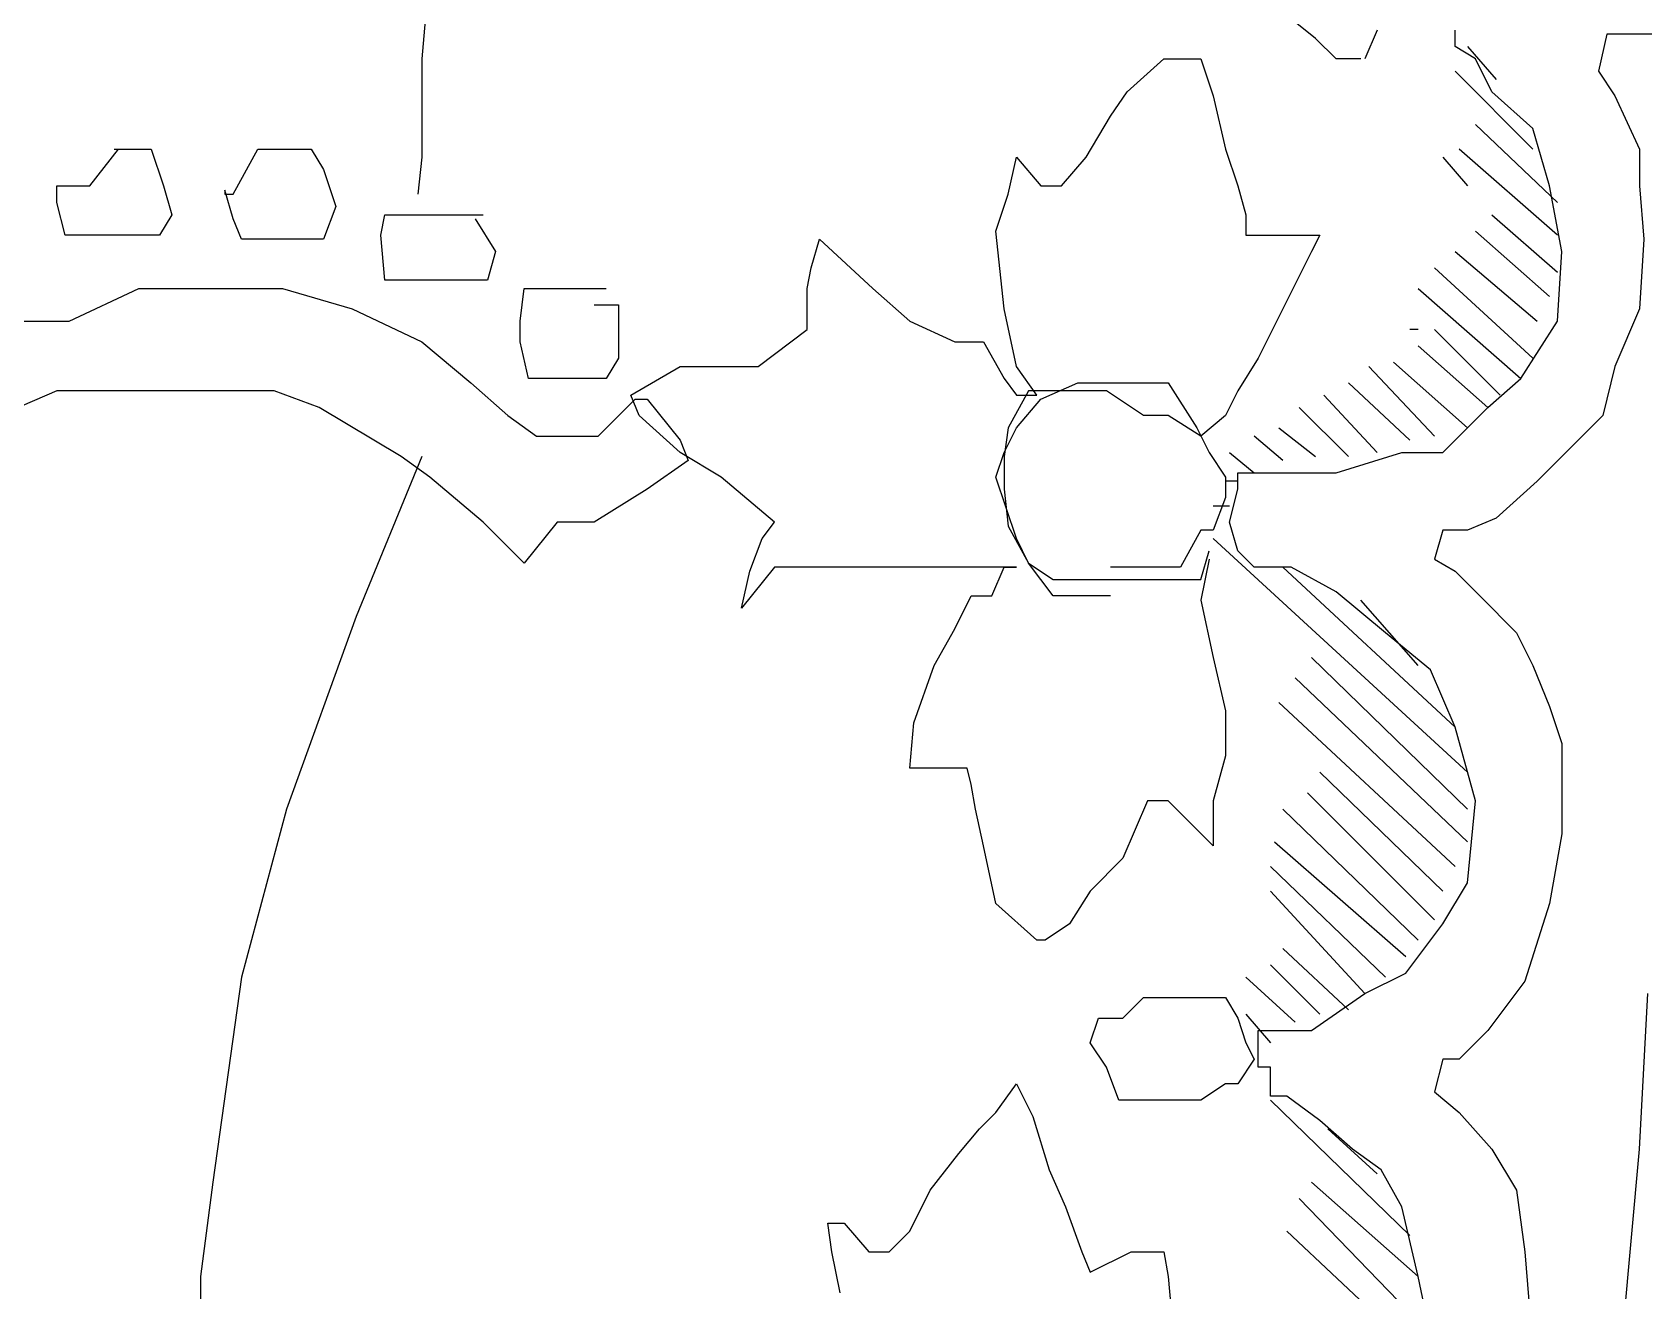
# Model space of a CAD drawing. Extents: x 731654 to 732244, y 4380181 to 4381208.
# Drawn here: x 731679.18 to 731683.115, y 4381042.985 to 4381046.055 of the extents above; entities that cross this region are included whole.
import ezdxf

# ---------------------------------------------------------------- set-up
doc = ezdxf.new("R2010")
doc.units = 0
doc.layers.get('0').update_dxf_attribs({"linetype": 'CONTINUOUS'})

msp = doc.modelspace()

# ---------------------------------------------------------------- linework, layer by layer
at = {"color": 0, "linetype": 'CONTINUOUS'}
for p, q in [((731680.15, 4381046.22), (731680.13, 4381045.99)), ((731680.15, 4381046.22), (731680.13, 4381045.99)), ((731682.31, 4381046.04), (731682.26, 4381046.08)), ((731682.31, 4381046.04), (731682.26, 4381046.08)), ((731682.36, 4381045.99), (731682.31, 4381046.04)), ((731682.36, 4381045.99), (731682.31, 4381046.04)), ((731682.46, 4381046.06), (731682.43, 4381045.99)), ((731682.46, 4381046.06), (731682.43, 4381045.99)), ((731682.65, 4381046.02), (731682.65, 4381046.06)), ((731682.65, 4381046.02), (731682.65, 4381046.06)), ((731683.02, 4381046.05), (731683, 4381045.96)), ((731683.02, 4381046.05), (731683, 4381045.96)), ((731683.06, 4381046.05), (731683.02, 4381046.05)), ((731683.06, 4381046.05), (731683.02, 4381046.05)), ((731683.13, 4381046.05), (731683.06, 4381046.05)), ((731683.13, 4381046.05), (731683.06, 4381046.05)), ((731680.13, 4381045.99), (731680.13, 4381045.85)), ((731680.13, 4381045.99), (731680.13, 4381045.85)), ((731681.85, 4381045.91), (731681.94, 4381045.99)), ((731681.85, 4381045.91), (731681.94, 4381045.99)), ((731681.94, 4381045.99), (731682, 4381045.99)), ((731681.94, 4381045.99), (731682, 4381045.99)), ((731682, 4381045.99), (731682.03, 4381045.99)), ((731682, 4381045.99), (731682.03, 4381045.99)), ((731682.03, 4381045.99), (731682.06, 4381045.9)), ((731682.03, 4381045.99), (731682.06, 4381045.9)), ((731682.42, 4381045.99), (731682.36, 4381045.99)), ((731682.42, 4381045.99), (731682.36, 4381045.99)), ((731682.7, 4381045.99), (731682.65, 4381046.02)), ((731682.7, 4381045.99), (731682.65, 4381046.02)), ((731682.68, 4381046.02), (731682.75, 4381045.94)), ((731682.68, 4381046.02), (731682.75, 4381045.94)), ((731682.74, 4381045.91), (731682.7, 4381045.99)), ((731682.74, 4381045.91), (731682.7, 4381045.99)), ((731682.84, 4381045.77), (731682.65, 4381045.96)), ((731682.84, 4381045.77), (731682.65, 4381045.96)), ((731683, 4381045.96), (731683.04, 4381045.9)), ((731683, 4381045.96), (731683.04, 4381045.9)), ((731681.81, 4381045.85), (731681.85, 4381045.91)), ((731681.81, 4381045.85), (731681.85, 4381045.91)), ((731682.84, 4381045.82), (731682.74, 4381045.91)), ((731682.84, 4381045.82), (731682.74, 4381045.91)), ((731682.06, 4381045.9), (731682.09, 4381045.77)), ((731682.06, 4381045.9), (731682.09, 4381045.77)), ((731683.04, 4381045.9), (731683.1, 4381045.77)), ((731683.04, 4381045.9), (731683.1, 4381045.77)), ((731680.13, 4381045.85), (731680.13, 4381045.75)), ((731680.13, 4381045.85), (731680.13, 4381045.75)), ((731681.75, 4381045.75), (731681.81, 4381045.85)), ((731681.75, 4381045.75), (731681.81, 4381045.85)), ((731682.7, 4381045.83), (731682.9, 4381045.64)), ((731682.7, 4381045.83), (731682.9, 4381045.64)), ((731682.88, 4381045.68), (731682.84, 4381045.82)), ((731682.88, 4381045.68), (731682.84, 4381045.82)), ((731679.32, 4381045.68), (731679.39, 4381045.77)), ((731679.32, 4381045.68), (731679.39, 4381045.77)), ((731679.38, 4381045.77), (731679.47, 4381045.77)), ((731679.38, 4381045.77), (731679.47, 4381045.77)), ((731679.47, 4381045.77), (731679.5, 4381045.68)), ((731679.47, 4381045.77), (731679.5, 4381045.68)), ((731679.67, 4381045.66), (731679.73, 4381045.77)), ((731679.67, 4381045.66), (731679.73, 4381045.77)), ((731679.73, 4381045.77), (731679.79, 4381045.77)), ((731679.73, 4381045.77), (731679.79, 4381045.77)), ((731679.78, 4381045.77), (731679.86, 4381045.77)), ((731679.78, 4381045.77), (731679.86, 4381045.77)), ((731679.86, 4381045.77), (731679.89, 4381045.72)), ((731679.86, 4381045.77), (731679.89, 4381045.72)), ((731680.13, 4381045.75), (731680.12, 4381045.66)), ((731680.13, 4381045.75), (731680.12, 4381045.66)), ((731681.56, 4381045.66), (731681.58, 4381045.75)), ((731681.56, 4381045.66), (731681.58, 4381045.75)), ((731681.58, 4381045.75), (731681.64, 4381045.68)), ((731681.58, 4381045.75), (731681.64, 4381045.68)), ((731681.69, 4381045.68), (731681.75, 4381045.75)), ((731681.69, 4381045.68), (731681.75, 4381045.75)), ((731682.09, 4381045.77), (731682.12, 4381045.68)), ((731682.09, 4381045.77), (731682.12, 4381045.68)), ((731682.62, 4381045.75), (731682.68, 4381045.68)), ((731682.62, 4381045.75), (731682.68, 4381045.68)), ((731682.9, 4381045.56), (731682.66, 4381045.77)), ((731682.9, 4381045.56), (731682.66, 4381045.77)), ((731683.1, 4381045.77), (731683.1, 4381045.68)), ((731683.1, 4381045.77), (731683.1, 4381045.68)), ((731679.89, 4381045.72), (731679.92, 4381045.63)), ((731679.89, 4381045.72), (731679.92, 4381045.63)), ((731679.24, 4381045.64), (731679.24, 4381045.68)), ((731679.24, 4381045.68), (731679.26, 4381045.68)), ((731679.24, 4381045.64), (731679.24, 4381045.68)), ((731679.24, 4381045.68), (731679.26, 4381045.68)), ((731679.26, 4381045.68), (731679.32, 4381045.68)), ((731679.26, 4381045.68), (731679.32, 4381045.68)), ((731679.5, 4381045.68), (731679.52, 4381045.61)), ((731679.5, 4381045.68), (731679.52, 4381045.61)), ((731679.67, 4381045.6), (731679.65, 4381045.67)), ((731679.65, 4381045.67), (731679.65, 4381045.66)), ((731679.67, 4381045.6), (731679.65, 4381045.67)), ((731679.65, 4381045.67), (731679.65, 4381045.66)), ((731681.64, 4381045.68), (731681.69, 4381045.68)), ((731681.64, 4381045.68), (731681.69, 4381045.68)), ((731682.12, 4381045.68), (731682.14, 4381045.61)), ((731682.12, 4381045.68), (731682.14, 4381045.61)), ((731682.91, 4381045.52), (731682.88, 4381045.68)), ((731682.91, 4381045.52), (731682.88, 4381045.68)), ((731683.1, 4381045.68), (731683.11, 4381045.55)), ((731683.1, 4381045.68), (731683.11, 4381045.55)), ((731679.26, 4381045.56), (731679.24, 4381045.64)), ((731679.26, 4381045.56), (731679.24, 4381045.64)), ((731679.65, 4381045.66), (731679.67, 4381045.66)), ((731679.65, 4381045.66), (731679.67, 4381045.66)), ((731679.92, 4381045.63), (731679.89, 4381045.55)), ((731679.92, 4381045.63), (731679.89, 4381045.55)), ((731681.53, 4381045.57), (731681.56, 4381045.66)), ((731681.53, 4381045.57), (731681.56, 4381045.66)), ((731679.52, 4381045.61), (731679.49, 4381045.56)), ((731679.52, 4381045.61), (731679.49, 4381045.56)), ((731679.69, 4381045.55), (731679.67, 4381045.6)), ((731679.69, 4381045.55), (731679.67, 4381045.6)), ((731680.03, 4381045.56), (731680.04, 4381045.61)), ((731680.03, 4381045.56), (731680.04, 4381045.61)), ((731680.04, 4381045.61), (731680.09, 4381045.61)), ((731680.04, 4381045.61), (731680.09, 4381045.61)), ((731680.09, 4381045.61), (731680.14, 4381045.61)), ((731680.09, 4381045.61), (731680.14, 4381045.61)), ((731680.14, 4381045.61), (731680.18, 4381045.61)), ((731680.14, 4381045.61), (731680.18, 4381045.61)), ((731680.18, 4381045.61), (731680.2, 4381045.61)), ((731680.18, 4381045.61), (731680.2, 4381045.61)), ((731680.2, 4381045.61), (731680.28, 4381045.61)), ((731680.2, 4381045.61), (731680.28, 4381045.61)), ((731680.26, 4381045.6), (731680.31, 4381045.52)), ((731680.26, 4381045.6), (731680.31, 4381045.52)), ((731682.14, 4381045.61), (731682.14, 4381045.56)), ((731682.14, 4381045.61), (731682.14, 4381045.56)), ((731682.74, 4381045.61), (731682.9, 4381045.47)), ((731682.74, 4381045.61), (731682.9, 4381045.47)), ((731679.32, 4381045.56), (731679.26, 4381045.56)), ((731679.32, 4381045.56), (731679.26, 4381045.56)), ((731679.38, 4381045.56), (731679.32, 4381045.56)), ((731679.38, 4381045.56), (731679.32, 4381045.56)), ((731679.44, 4381045.56), (731679.38, 4381045.56)), ((731679.44, 4381045.56), (731679.38, 4381045.56)), ((731679.49, 4381045.56), (731679.44, 4381045.56)), ((731679.49, 4381045.56), (731679.44, 4381045.56)), ((731680.04, 4381045.45), (731680.03, 4381045.56)), ((731680.04, 4381045.45), (731680.03, 4381045.56)), ((731681.55, 4381045.38), (731681.53, 4381045.57)), ((731681.55, 4381045.38), (731681.53, 4381045.57)), ((731682.14, 4381045.56), (731682.24, 4381045.56)), ((731682.14, 4381045.56), (731682.24, 4381045.56)), ((731682.24, 4381045.56), (731682.32, 4381045.56)), ((731682.24, 4381045.56), (731682.32, 4381045.56)), ((731682.32, 4381045.56), (731682.3, 4381045.52)), ((731682.32, 4381045.56), (731682.3, 4381045.52)), ((731682.88, 4381045.41), (731682.7, 4381045.57)), ((731682.88, 4381045.41), (731682.7, 4381045.57)), ((731679.75, 4381045.55), (731679.69, 4381045.55)), ((731679.75, 4381045.55), (731679.69, 4381045.55)), ((731679.82, 4381045.55), (731679.75, 4381045.55)), ((731679.82, 4381045.55), (731679.75, 4381045.55)), ((731679.89, 4381045.55), (731679.82, 4381045.55)), ((731679.89, 4381045.55), (731679.82, 4381045.55)), ((731680.31, 4381045.52), (731680.29, 4381045.45)), ((731680.31, 4381045.52), (731680.29, 4381045.45)), ((731681.08, 4381045.48), (731681.1, 4381045.55)), ((731681.08, 4381045.48), (731681.1, 4381045.55)), ((731681.1, 4381045.55), (731681.23, 4381045.43)), ((731681.1, 4381045.55), (731681.23, 4381045.43)), ((731682.3, 4381045.52), (731682.23, 4381045.38)), ((731682.3, 4381045.52), (731682.23, 4381045.38)), ((731682.65, 4381045.52), (731682.85, 4381045.35)), ((731682.65, 4381045.52), (731682.85, 4381045.35)), ((731682.9, 4381045.35), (731682.91, 4381045.52)), ((731682.9, 4381045.35), (731682.91, 4381045.52)), ((731683.11, 4381045.55), (731683.1, 4381045.38)), ((731683.11, 4381045.55), (731683.1, 4381045.38)), ((731681.07, 4381045.43), (731681.08, 4381045.48)), ((731681.07, 4381045.43), (731681.08, 4381045.48)), ((731682.84, 4381045.26), (731682.6, 4381045.48)), ((731682.84, 4381045.26), (731682.6, 4381045.48)), ((731680.07, 4381045.45), (731680.04, 4381045.45)), ((731680.07, 4381045.45), (731680.04, 4381045.45)), ((731680.13, 4381045.45), (731680.07, 4381045.45)), ((731680.13, 4381045.45), (731680.07, 4381045.45)), ((731680.2, 4381045.45), (731680.13, 4381045.45)), ((731680.2, 4381045.45), (731680.13, 4381045.45)), ((731680.26, 4381045.45), (731680.2, 4381045.45)), ((731680.26, 4381045.45), (731680.2, 4381045.45)), ((731680.29, 4381045.45), (731680.26, 4381045.45)), ((731680.29, 4381045.45), (731680.26, 4381045.45)), ((731679.27, 4381045.35), (731679.44, 4381045.43)), ((731679.27, 4381045.35), (731679.44, 4381045.43)), ((731679.44, 4381045.43), (731679.64, 4381045.43)), ((731679.44, 4381045.43), (731679.64, 4381045.43)), ((731679.64, 4381045.43), (731679.79, 4381045.43)), ((731679.64, 4381045.43), (731679.79, 4381045.43)), ((731679.79, 4381045.43), (731679.96, 4381045.38)), ((731679.79, 4381045.43), (731679.96, 4381045.38)), ((731680.37, 4381045.35), (731680.38, 4381045.43)), ((731680.37, 4381045.35), (731680.38, 4381045.43)), ((731680.38, 4381045.43), (731680.43, 4381045.43)), ((731680.38, 4381045.43), (731680.43, 4381045.43)), ((731680.43, 4381045.43), (731680.48, 4381045.43)), ((731680.43, 4381045.43), (731680.48, 4381045.43)), ((731680.48, 4381045.43), (731680.58, 4381045.43)), ((731680.48, 4381045.43), (731680.58, 4381045.43)), ((731681.07, 4381045.33), (731681.07, 4381045.43)), ((731681.07, 4381045.33), (731681.07, 4381045.43)), ((731681.23, 4381045.43), (731681.32, 4381045.35)), ((731681.23, 4381045.43), (731681.32, 4381045.35)), ((731682.56, 4381045.43), (731682.81, 4381045.21)), ((731682.56, 4381045.43), (731682.81, 4381045.21)), ((731679.96, 4381045.38), (731680.13, 4381045.3)), ((731679.96, 4381045.38), (731680.13, 4381045.3)), ((731680.55, 4381045.39), (731680.61, 4381045.39)), ((731680.55, 4381045.39), (731680.61, 4381045.39)), ((731680.61, 4381045.39), (731680.61, 4381045.26)), ((731680.61, 4381045.39), (731680.61, 4381045.26)), ((731681.58, 4381045.24), (731681.55, 4381045.38)), ((731681.58, 4381045.24), (731681.55, 4381045.38)), ((731682.23, 4381045.38), (731682.17, 4381045.26)), ((731682.23, 4381045.38), (731682.17, 4381045.26)), ((731683.1, 4381045.38), (731683.04, 4381045.24)), ((731683.1, 4381045.38), (731683.04, 4381045.24)), ((731679.08, 4381045.35), (731679.27, 4381045.35)), ((731679.08, 4381045.35), (731679.27, 4381045.35)), ((731680.37, 4381045.3), (731680.37, 4381045.35)), ((731680.37, 4381045.3), (731680.37, 4381045.35)), ((731680.95, 4381045.24), (731681.07, 4381045.33)), ((731680.95, 4381045.24), (731681.07, 4381045.33)), ((731681.32, 4381045.35), (731681.43, 4381045.3)), ((731681.32, 4381045.35), (731681.43, 4381045.3)), ((731682.56, 4381045.33), (731682.54, 4381045.33)), ((731682.56, 4381045.33), (731682.54, 4381045.33)), ((731682.76, 4381045.17), (731682.6, 4381045.33)), ((731682.76, 4381045.17), (731682.6, 4381045.33)), ((731682.81, 4381045.21), (731682.9, 4381045.35)), ((731682.81, 4381045.21), (731682.9, 4381045.35)), ((731680.13, 4381045.3), (731680.25, 4381045.2)), ((731680.13, 4381045.3), (731680.25, 4381045.2)), ((731680.39, 4381045.21), (731680.37, 4381045.3)), ((731680.39, 4381045.21), (731680.37, 4381045.3)), ((731681.43, 4381045.3), (731681.5, 4381045.3)), ((731681.43, 4381045.3), (731681.5, 4381045.3)), ((731681.5, 4381045.3), (731681.55, 4381045.21)), ((731681.5, 4381045.3), (731681.55, 4381045.21)), ((731682.56, 4381045.29), (731682.73, 4381045.14)), ((731682.56, 4381045.29), (731682.73, 4381045.14)), ((731680.61, 4381045.26), (731680.58, 4381045.21)), ((731680.61, 4381045.26), (731680.58, 4381045.21)), ((731680.64, 4381045.17), (731680.76, 4381045.24)), ((731680.64, 4381045.17), (731680.76, 4381045.24)), ((731680.76, 4381045.24), (731680.87, 4381045.24)), ((731680.76, 4381045.24), (731680.87, 4381045.24)), ((731680.87, 4381045.24), (731680.95, 4381045.24)), ((731680.87, 4381045.24), (731680.95, 4381045.24)), ((731681.63, 4381045.17), (731681.58, 4381045.24)), ((731681.63, 4381045.17), (731681.58, 4381045.24)), ((731682.17, 4381045.26), (731682.12, 4381045.18)), ((731682.17, 4381045.26), (731682.12, 4381045.18)), ((731682.44, 4381045.24), (731682.6, 4381045.07)), ((731682.44, 4381045.24), (731682.6, 4381045.07)), ((731682.68, 4381045.09), (731682.5, 4381045.25)), ((731682.68, 4381045.09), (731682.5, 4381045.25)), ((731683.04, 4381045.24), (731683.01, 4381045.12)), ((731683.04, 4381045.24), (731683.01, 4381045.12)), ((731680.25, 4381045.2), (731680.34, 4381045.12)), ((731680.25, 4381045.2), (731680.34, 4381045.12)), ((731680.45, 4381045.21), (731680.39, 4381045.21)), ((731680.45, 4381045.21), (731680.39, 4381045.21)), ((731680.51, 4381045.21), (731680.45, 4381045.21)), ((731680.51, 4381045.21), (731680.45, 4381045.21)), ((731680.58, 4381045.21), (731680.51, 4381045.21)), ((731680.58, 4381045.21), (731680.51, 4381045.21)), ((731681.55, 4381045.21), (731681.58, 4381045.17)), ((731681.55, 4381045.21), (731681.58, 4381045.17)), ((731681.64, 4381045.16), (731681.73, 4381045.2)), ((731681.64, 4381045.16), (731681.73, 4381045.2)), ((731681.73, 4381045.2), (731681.81, 4381045.2)), ((731681.73, 4381045.2), (731681.81, 4381045.2)), ((731681.81, 4381045.2), (731681.89, 4381045.2)), ((731681.81, 4381045.2), (731681.89, 4381045.2)), ((731681.89, 4381045.2), (731681.95, 4381045.2)), ((731681.89, 4381045.2), (731681.95, 4381045.2)), ((731681.95, 4381045.2), (731682.02, 4381045.09)), ((731681.95, 4381045.2), (731682.02, 4381045.09)), ((731682.54, 4381045.06), (731682.39, 4381045.2)), ((731682.54, 4381045.06), (731682.39, 4381045.2)), ((731682.73, 4381045.14), (731682.81, 4381045.21)), ((731682.73, 4381045.14), (731682.81, 4381045.21)), ((731679.24, 4381045.18), (731679.03, 4381045.09)), ((731679.24, 4381045.18), (731679.03, 4381045.09)), ((731679.41, 4381045.18), (731679.24, 4381045.18)), ((731679.41, 4381045.18), (731679.24, 4381045.18)), ((731679.58, 4381045.18), (731679.41, 4381045.18)), ((731679.58, 4381045.18), (731679.41, 4381045.18)), ((731679.77, 4381045.18), (731679.58, 4381045.18)), ((731679.77, 4381045.18), (731679.58, 4381045.18)), ((731679.88, 4381045.14), (731679.77, 4381045.18)), ((731679.88, 4381045.14), (731679.77, 4381045.18)), ((731680.56, 4381045.07), (731680.65, 4381045.16)), ((731680.56, 4381045.07), (731680.65, 4381045.16)), ((731680.66, 4381045.12), (731680.64, 4381045.17)), ((731680.66, 4381045.12), (731680.64, 4381045.17)), ((731680.65, 4381045.16), (731680.68, 4381045.16)), ((731680.65, 4381045.16), (731680.68, 4381045.16)), ((731680.68, 4381045.16), (731680.76, 4381045.06)), ((731680.68, 4381045.16), (731680.76, 4381045.06)), ((731681.61, 4381045.18), (731681.56, 4381045.09)), ((731681.61, 4381045.18), (731681.56, 4381045.09)), ((731681.58, 4381045.17), (731681.63, 4381045.17)), ((731681.58, 4381045.17), (731681.63, 4381045.17)), ((731681.58, 4381045.09), (731681.64, 4381045.16)), ((731681.58, 4381045.09), (731681.64, 4381045.16)), ((731681.67, 4381045.18), (731681.61, 4381045.18)), ((731681.67, 4381045.18), (731681.61, 4381045.18)), ((731681.8, 4381045.18), (731681.67, 4381045.18)), ((731681.8, 4381045.18), (731681.67, 4381045.18)), ((731681.89, 4381045.12), (731681.8, 4381045.18)), ((731681.89, 4381045.12), (731681.8, 4381045.18)), ((731682.12, 4381045.18), (731682.09, 4381045.12)), ((731682.12, 4381045.18), (731682.09, 4381045.12)), ((731682.33, 4381045.17), (731682.46, 4381045.03)), ((731682.33, 4381045.17), (731682.46, 4381045.03)), ((731680.08, 4381045.02), (731679.88, 4381045.14)), ((731680.08, 4381045.02), (731679.88, 4381045.14)), ((731680.34, 4381045.12), (731680.41, 4381045.07)), ((731680.34, 4381045.12), (731680.41, 4381045.07)), ((731680.76, 4381045.03), (731680.66, 4381045.12)), ((731680.76, 4381045.03), (731680.66, 4381045.12)), ((731681.95, 4381045.12), (731681.89, 4381045.12)), ((731681.95, 4381045.12), (731681.89, 4381045.12)), ((731682.03, 4381045.07), (731681.95, 4381045.12)), ((731682.03, 4381045.07), (731681.95, 4381045.12)), ((731682.09, 4381045.12), (731682.03, 4381045.07)), ((731682.09, 4381045.12), (731682.03, 4381045.07)), ((731682.39, 4381045.02), (731682.27, 4381045.14)), ((731682.39, 4381045.02), (731682.27, 4381045.14)), ((731682.62, 4381045.03), (731682.73, 4381045.14)), ((731682.62, 4381045.03), (731682.73, 4381045.14)), ((731683.01, 4381045.12), (731682.92, 4381045.03)), ((731683.01, 4381045.12), (731682.92, 4381045.03)), ((731681.56, 4381045.09), (731681.55, 4381045.02)), ((731681.55, 4381045.03), (731681.58, 4381045.09)), ((731681.56, 4381045.09), (731681.55, 4381045.02)), ((731681.55, 4381045.03), (731681.58, 4381045.09)), ((731682.02, 4381045.09), (731682.05, 4381045.03)), ((731682.02, 4381045.09), (731682.05, 4381045.03)), ((731682.22, 4381045.09), (731682.31, 4381045.02)), ((731682.22, 4381045.09), (731682.31, 4381045.02)), ((731680.41, 4381045.07), (731680.49, 4381045.07)), ((731680.41, 4381045.07), (731680.49, 4381045.07)), ((731680.49, 4381045.07), (731680.56, 4381045.07)), ((731680.49, 4381045.07), (731680.56, 4381045.07)), ((731680.76, 4381045.06), (731680.78, 4381045.01)), ((731680.76, 4381045.06), (731680.78, 4381045.01)), ((731682.23, 4381045.01), (731682.16, 4381045.07)), ((731682.23, 4381045.01), (731682.16, 4381045.07)), ((731680.13, 4381045.02), (731679.97, 4381044.63)), ((731680.13, 4381045.02), (731679.97, 4381044.63)), ((731680.15, 4381044.97), (731680.08, 4381045.02)), ((731680.15, 4381044.97), (731680.08, 4381045.02)), ((731680.78, 4381045.01), (731680.68, 4381044.94)), ((731680.78, 4381045.01), (731680.68, 4381044.94)), ((731680.86, 4381044.97), (731680.76, 4381045.03)), ((731680.86, 4381044.97), (731680.76, 4381045.03)), ((731681.53, 4381044.97), (731681.55, 4381045.03)), ((731681.53, 4381044.97), (731681.55, 4381045.03)), ((731681.55, 4381045.02), (731681.55, 4381044.94)), ((731681.55, 4381045.02), (731681.55, 4381044.94)), ((731682.05, 4381045.03), (731682.09, 4381044.97)), ((731682.05, 4381045.03), (731682.09, 4381044.97)), ((731682.1, 4381045.03), (731682.16, 4381044.98)), ((731682.1, 4381045.03), (731682.16, 4381044.98)), ((731682.36, 4381044.98), (731682.52, 4381045.03)), ((731682.36, 4381044.98), (731682.52, 4381045.03)), ((731682.52, 4381045.03), (731682.62, 4381045.03)), ((731682.52, 4381045.03), (731682.62, 4381045.03)), ((731682.92, 4381045.03), (731682.85, 4381044.96)), ((731682.92, 4381045.03), (731682.85, 4381044.96)), ((731680.28, 4381044.86), (731680.15, 4381044.97)), ((731680.28, 4381044.86), (731680.15, 4381044.97)), ((731680.99, 4381044.86), (731680.86, 4381044.97)), ((731680.99, 4381044.86), (731680.86, 4381044.97)), ((731681.58, 4381044.82), (731681.53, 4381044.97)), ((731681.58, 4381044.82), (731681.53, 4381044.97)), ((731682.09, 4381044.97), (731682.09, 4381044.92)), ((731682.09, 4381044.97), (731682.09, 4381044.92)), ((731682.12, 4381044.96), (731682.09, 4381044.96)), ((731682.12, 4381044.96), (731682.09, 4381044.96)), ((731682.12, 4381044.94), (731682.12, 4381044.98)), ((731682.12, 4381044.98), (731682.17, 4381044.98)), ((731682.12, 4381044.94), (731682.12, 4381044.98)), ((731682.12, 4381044.98), (731682.17, 4381044.98)), ((731682.17, 4381044.98), (731682.36, 4381044.98)), ((731682.17, 4381044.98), (731682.36, 4381044.98)), ((731682.85, 4381044.96), (731682.75, 4381044.87)), ((731682.85, 4381044.96), (731682.75, 4381044.87)), ((731680.68, 4381044.94), (731680.55, 4381044.86)), ((731680.68, 4381044.94), (731680.55, 4381044.86)), ((731681.55, 4381044.94), (731681.56, 4381044.85)), ((731681.55, 4381044.94), (731681.56, 4381044.85)), ((731682.1, 4381044.86), (731682.12, 4381044.94)), ((731682.1, 4381044.86), (731682.12, 4381044.94)), ((731682.09, 4381044.92), (731682.06, 4381044.84)), ((731682.09, 4381044.92), (731682.06, 4381044.84)), ((731682.06, 4381044.9), (731682.1, 4381044.9)), ((731682.06, 4381044.9), (731682.1, 4381044.9)), ((731680.38, 4381044.76), (731680.28, 4381044.86)), ((731680.38, 4381044.76), (731680.28, 4381044.86)), ((731680.46, 4381044.86), (731680.38, 4381044.76)), ((731680.46, 4381044.86), (731680.38, 4381044.76)), ((731680.55, 4381044.86), (731680.46, 4381044.86)), ((731680.55, 4381044.86), (731680.46, 4381044.86)), ((731680.96, 4381044.82), (731680.99, 4381044.86)), ((731680.96, 4381044.82), (731680.99, 4381044.86)), ((731681.56, 4381044.85), (731681.61, 4381044.76)), ((731681.56, 4381044.85), (731681.61, 4381044.76)), ((731682.12, 4381044.79), (731682.1, 4381044.86)), ((731682.12, 4381044.79), (731682.1, 4381044.86)), ((731682.75, 4381044.87), (731682.68, 4381044.84)), ((731682.75, 4381044.87), (731682.68, 4381044.84)), ((731680.93, 4381044.74), (731680.96, 4381044.82)), ((731680.93, 4381044.74), (731680.96, 4381044.82)), ((731681.61, 4381044.76), (731681.58, 4381044.82)), ((731681.61, 4381044.76), (731681.58, 4381044.82)), ((731682.03, 4381044.84), (731681.98, 4381044.75)), ((731682.03, 4381044.84), (731681.98, 4381044.75)), ((731682.06, 4381044.84), (731682.03, 4381044.84)), ((731682.06, 4381044.84), (731682.03, 4381044.84)), ((731682.68, 4381044.25), (731682.06, 4381044.82)), ((731682.68, 4381044.25), (731682.06, 4381044.82)), ((731682.62, 4381044.84), (731682.6, 4381044.77)), ((731682.62, 4381044.84), (731682.6, 4381044.77)), ((731682.68, 4381044.84), (731682.62, 4381044.84)), ((731682.68, 4381044.84), (731682.62, 4381044.84)), ((731682.03, 4381044.72), (731682.05, 4381044.79)), ((731682.03, 4381044.72), (731682.05, 4381044.79)), ((731682.05, 4381044.77), (731682.03, 4381044.67)), ((731682.05, 4381044.77), (731682.03, 4381044.67)), ((731682.16, 4381044.75), (731682.12, 4381044.79)), ((731682.16, 4381044.75), (731682.12, 4381044.79)), ((731682.6, 4381044.77), (731682.65, 4381044.74)), ((731682.6, 4381044.77), (731682.65, 4381044.74)), ((731680.99, 4381044.75), (731680.91, 4381044.65)), ((731680.99, 4381044.75), (731680.91, 4381044.65)), ((731680.91, 4381044.65), (731680.93, 4381044.74)), ((731680.91, 4381044.65), (731680.93, 4381044.74)), ((731681.07, 4381044.75), (731680.99, 4381044.75)), ((731681.07, 4381044.75), (731680.99, 4381044.75)), ((731681.3, 4381044.75), (731681.07, 4381044.75)), ((731681.3, 4381044.75), (731681.07, 4381044.75)), ((731681.4, 4381044.75), (731681.3, 4381044.75)), ((731681.4, 4381044.75), (731681.3, 4381044.75)), ((731681.5, 4381044.75), (731681.4, 4381044.75)), ((731681.5, 4381044.75), (731681.4, 4381044.75)), ((731681.58, 4381044.75), (731681.5, 4381044.75)), ((731681.58, 4381044.75), (731681.5, 4381044.75)), ((731681.52, 4381044.68), (731681.55, 4381044.75)), ((731681.52, 4381044.68), (731681.55, 4381044.75)), ((731681.55, 4381044.75), (731681.58, 4381044.75)), ((731681.55, 4381044.75), (731681.58, 4381044.75)), ((731681.61, 4381044.76), (731681.67, 4381044.72)), ((731681.67, 4381044.68), (731681.61, 4381044.76)), ((731681.61, 4381044.76), (731681.67, 4381044.72)), ((731681.67, 4381044.68), (731681.61, 4381044.76)), ((731681.86, 4381044.75), (731681.81, 4381044.75)), ((731681.86, 4381044.75), (731681.81, 4381044.75)), ((731681.89, 4381044.75), (731681.86, 4381044.75)), ((731681.89, 4381044.75), (731681.86, 4381044.75)), ((731681.94, 4381044.75), (731681.89, 4381044.75)), ((731681.94, 4381044.75), (731681.89, 4381044.75)), ((731681.98, 4381044.75), (731681.94, 4381044.75)), ((731681.98, 4381044.75), (731681.94, 4381044.75)), ((731682.25, 4381044.75), (731682.16, 4381044.75)), ((731682.25, 4381044.75), (731682.16, 4381044.75)), ((731682.23, 4381044.75), (731682.65, 4381044.36)), ((731682.23, 4381044.75), (731682.65, 4381044.36)), ((731682.36, 4381044.69), (731682.25, 4381044.75)), ((731682.36, 4381044.69), (731682.25, 4381044.75)), ((731682.65, 4381044.74), (731682.71, 4381044.68)), ((731682.65, 4381044.74), (731682.71, 4381044.68)), ((731681.67, 4381044.72), (731681.76, 4381044.72)), ((731681.67, 4381044.72), (731681.76, 4381044.72)), ((731681.76, 4381044.72), (731681.85, 4381044.72)), ((731681.76, 4381044.72), (731681.85, 4381044.72)), ((731681.85, 4381044.72), (731681.97, 4381044.72)), ((731681.85, 4381044.72), (731681.97, 4381044.72)), ((731681.97, 4381044.72), (731682.03, 4381044.72)), ((731681.97, 4381044.72), (731682.03, 4381044.72)), ((731682.48, 4381044.59), (731682.36, 4381044.69)), ((731682.48, 4381044.59), (731682.36, 4381044.69)), ((731681.43, 4381044.6), (731681.47, 4381044.68)), ((731681.43, 4381044.6), (731681.47, 4381044.68)), ((731681.47, 4381044.68), (731681.52, 4381044.68)), ((731681.47, 4381044.68), (731681.52, 4381044.68)), ((731681.75, 4381044.68), (731681.67, 4381044.68)), ((731681.75, 4381044.68), (731681.67, 4381044.68)), ((731681.81, 4381044.68), (731681.75, 4381044.68)), ((731681.81, 4381044.68), (731681.75, 4381044.68)), ((731682.03, 4381044.67), (731682.06, 4381044.53)), ((731682.03, 4381044.67), (731682.06, 4381044.53)), ((731682.56, 4381044.51), (731682.42, 4381044.67)), ((731682.56, 4381044.51), (731682.42, 4381044.67)), ((731682.71, 4381044.68), (731682.8, 4381044.59)), ((731682.71, 4381044.68), (731682.8, 4381044.59)), ((731679.97, 4381044.63), (731679.8, 4381044.16)), ((731679.97, 4381044.63), (731679.8, 4381044.16)), ((731681.38, 4381044.51), (731681.43, 4381044.6)), ((731681.38, 4381044.51), (731681.43, 4381044.6)), ((731682.59, 4381044.5), (731682.48, 4381044.59)), ((731682.59, 4381044.5), (731682.48, 4381044.59)), ((731682.8, 4381044.59), (731682.84, 4381044.51)), ((731682.8, 4381044.59), (731682.84, 4381044.51)), ((731682.06, 4381044.53), (731682.09, 4381044.4)), ((731682.06, 4381044.53), (731682.09, 4381044.4)), ((731682.3, 4381044.53), (731682.68, 4381044.16)), ((731682.3, 4381044.53), (731682.68, 4381044.16)), ((731681.33, 4381044.37), (731681.38, 4381044.51)), ((731681.33, 4381044.37), (731681.38, 4381044.51)), ((731682.65, 4381044.36), (731682.59, 4381044.5)), ((731682.65, 4381044.36), (731682.59, 4381044.5)), ((731682.84, 4381044.51), (731682.88, 4381044.41)), ((731682.84, 4381044.51), (731682.88, 4381044.41)), ((731682.68, 4381044.08), (731682.26, 4381044.48)), ((731682.68, 4381044.08), (731682.26, 4381044.48)), ((731682.22, 4381044.42), (731682.65, 4381044.02)), ((731682.22, 4381044.42), (731682.65, 4381044.02)), ((731682.88, 4381044.41), (731682.91, 4381044.32)), ((731682.88, 4381044.41), (731682.91, 4381044.32)), ((731681.32, 4381044.26), (731681.33, 4381044.37)), ((731681.32, 4381044.26), (731681.33, 4381044.37)), ((731682.09, 4381044.4), (731682.09, 4381044.29)), ((731682.09, 4381044.4), (731682.09, 4381044.29)), ((731682.7, 4381044.18), (731682.65, 4381044.36)), ((731682.7, 4381044.18), (731682.65, 4381044.36)), ((731682.91, 4381044.32), (731682.91, 4381044.22)), ((731682.91, 4381044.32), (731682.91, 4381044.22)), ((731681.41, 4381044.26), (731681.32, 4381044.26)), ((731681.41, 4381044.26), (731681.32, 4381044.26)), ((731681.46, 4381044.26), (731681.41, 4381044.26)), ((731681.46, 4381044.26), (731681.41, 4381044.26)), ((731681.47, 4381044.22), (731681.46, 4381044.26)), ((731681.47, 4381044.22), (731681.46, 4381044.26)), ((731682.09, 4381044.29), (731682.06, 4381044.18)), ((731682.09, 4381044.29), (731682.06, 4381044.18)), ((731681.48, 4381044.16), (731681.47, 4381044.22)), ((731681.48, 4381044.16), (731681.47, 4381044.22)), ((731682.62, 4381043.96), (731682.32, 4381044.25)), ((731682.62, 4381043.96), (731682.32, 4381044.25)), ((731682.91, 4381044.22), (731682.91, 4381044.1)), ((731682.91, 4381044.22), (731682.91, 4381044.1)), ((731681.9, 4381044.18), (731681.84, 4381044.04)), ((731681.9, 4381044.18), (731681.84, 4381044.04)), ((731681.95, 4381044.18), (731681.9, 4381044.18)), ((731681.95, 4381044.18), (731681.9, 4381044.18)), ((731682.02, 4381044.11), (731681.95, 4381044.18)), ((731682.02, 4381044.11), (731681.95, 4381044.18)), ((731682.06, 4381044.18), (731682.06, 4381044.14)), ((731682.06, 4381044.18), (731682.06, 4381044.14)), ((731682.29, 4381044.2), (731682.6, 4381043.89)), ((731682.29, 4381044.2), (731682.6, 4381043.89)), ((731682.68, 4381043.98), (731682.7, 4381044.18)), ((731682.68, 4381043.98), (731682.7, 4381044.18)), ((731679.8, 4381044.16), (731679.69, 4381043.75)), ((731679.8, 4381044.16), (731679.69, 4381043.75)), ((731681.5, 4381044.07), (731681.48, 4381044.16)), ((731681.5, 4381044.07), (731681.48, 4381044.16)), ((731682.06, 4381044.14), (731682.06, 4381044.07)), ((731682.06, 4381044.14), (731682.06, 4381044.07)), ((731682.56, 4381043.84), (731682.23, 4381044.16)), ((731682.56, 4381043.84), (731682.23, 4381044.16)), ((731682.06, 4381044.07), (731682.02, 4381044.11)), ((731682.06, 4381044.07), (731682.02, 4381044.11)), ((731682.91, 4381044.1), (731682.88, 4381043.93)), ((731682.91, 4381044.1), (731682.88, 4381043.93)), ((731681.53, 4381043.93), (731681.5, 4381044.07)), ((731681.53, 4381043.93), (731681.5, 4381044.07)), ((731682.21, 4381044.08), (731682.53, 4381043.8)), ((731682.21, 4381044.08), (731682.53, 4381043.8)), ((731681.84, 4381044.04), (731681.76, 4381043.96)), ((731681.84, 4381044.04), (731681.76, 4381043.96)), ((731682.48, 4381043.75), (731682.2, 4381044.02)), ((731682.48, 4381043.75), (731682.2, 4381044.02)), ((731682.62, 4381043.88), (731682.68, 4381043.98)), ((731682.62, 4381043.88), (731682.68, 4381043.98)), ((731681.76, 4381043.96), (731681.71, 4381043.88)), ((731681.76, 4381043.96), (731681.71, 4381043.88)), ((731682.2, 4381043.96), (731682.43, 4381043.71)), ((731682.2, 4381043.96), (731682.43, 4381043.71)), ((731681.63, 4381043.84), (731681.53, 4381043.93)), ((731681.63, 4381043.84), (731681.53, 4381043.93)), ((731682.88, 4381043.93), (731682.82, 4381043.74)), ((731682.88, 4381043.93), (731682.82, 4381043.74)), ((731681.71, 4381043.88), (731681.65, 4381043.84)), ((731681.71, 4381043.88), (731681.65, 4381043.84)), ((731682.53, 4381043.76), (731682.62, 4381043.88)), ((731682.53, 4381043.76), (731682.62, 4381043.88)), ((731681.65, 4381043.84), (731681.63, 4381043.84)), ((731681.65, 4381043.84), (731681.63, 4381043.84)), ((731682.39, 4381043.67), (731682.23, 4381043.82)), ((731682.39, 4381043.67), (731682.23, 4381043.82)), ((731682.2, 4381043.78), (731682.32, 4381043.66)), ((731682.2, 4381043.78), (731682.32, 4381043.66)), ((731679.69, 4381043.75), (731679.62, 4381043.25)), ((731679.69, 4381043.75), (731679.62, 4381043.25)), ((731682.26, 4381043.64), (731682.14, 4381043.75)), ((731682.26, 4381043.64), (731682.14, 4381043.75)), ((731682.43, 4381043.71), (731682.53, 4381043.76)), ((731682.43, 4381043.71), (731682.53, 4381043.76)), ((731682.3, 4381043.62), (731682.43, 4381043.71)), ((731682.3, 4381043.62), (731682.43, 4381043.71)), ((731682.82, 4381043.74), (731682.73, 4381043.62)), ((731682.82, 4381043.74), (731682.73, 4381043.62)), ((731683.1, 4381043.33), (731683.12, 4381043.71)), ((731683.1, 4381043.33), (731683.12, 4381043.71)), ((731681.84, 4381043.65), (731681.89, 4381043.7)), ((731681.84, 4381043.65), (731681.89, 4381043.7)), ((731681.89, 4381043.7), (731681.95, 4381043.7)), ((731681.89, 4381043.7), (731681.95, 4381043.7)), ((731681.95, 4381043.7), (731682.02, 4381043.7)), ((731681.95, 4381043.7), (731682.02, 4381043.7)), ((731682.02, 4381043.7), (731682.09, 4381043.7)), ((731682.02, 4381043.7), (731682.09, 4381043.7)), ((731682.09, 4381043.7), (731682.12, 4381043.65)), ((731682.09, 4381043.7), (731682.12, 4381043.65)), ((731681.76, 4381043.59), (731681.78, 4381043.65)), ((731681.76, 4381043.59), (731681.78, 4381043.65)), ((731681.78, 4381043.65), (731681.84, 4381043.65)), ((731681.78, 4381043.65), (731681.84, 4381043.65)), ((731682.12, 4381043.65), (731682.14, 4381043.59)), ((731682.12, 4381043.65), (731682.14, 4381043.59)), ((731682.14, 4381043.66), (731682.2, 4381043.59)), ((731682.14, 4381043.66), (731682.2, 4381043.59)), ((731681.8, 4381043.53), (731681.76, 4381043.59)), ((731681.8, 4381043.53), (731681.76, 4381043.59)), ((731682.14, 4381043.59), (731682.16, 4381043.55)), ((731682.14, 4381043.59), (731682.16, 4381043.55)), ((731682.17, 4381043.53), (731682.17, 4381043.62)), ((731682.17, 4381043.62), (731682.21, 4381043.62)), ((731682.17, 4381043.53), (731682.17, 4381043.62)), ((731682.17, 4381043.62), (731682.21, 4381043.62)), ((731682.21, 4381043.62), (731682.3, 4381043.62)), ((731682.21, 4381043.62), (731682.3, 4381043.62)), ((731682.73, 4381043.62), (731682.66, 4381043.55)), ((731682.73, 4381043.62), (731682.66, 4381043.55)), ((731682.16, 4381043.55), (731682.12, 4381043.49)), ((731682.16, 4381043.55), (731682.12, 4381043.49)), ((731682.62, 4381043.55), (731682.6, 4381043.47)), ((731682.62, 4381043.55), (731682.6, 4381043.47)), ((731682.66, 4381043.55), (731682.62, 4381043.55)), ((731682.66, 4381043.55), (731682.62, 4381043.55)), ((731681.83, 4381043.45), (731681.8, 4381043.53)), ((731681.83, 4381043.45), (731681.8, 4381043.53)), ((731682.2, 4381043.53), (731682.17, 4381043.53)), ((731682.2, 4381043.53), (731682.17, 4381043.53)), ((731682.2, 4381043.46), (731682.2, 4381043.53)), ((731682.2, 4381043.46), (731682.2, 4381043.53)), ((731681.53, 4381043.42), (731681.58, 4381043.49)), ((731681.53, 4381043.42), (731681.58, 4381043.49)), ((731681.58, 4381043.49), (731681.62, 4381043.41)), ((731681.58, 4381043.49), (731681.62, 4381043.41)), ((731682.09, 4381043.49), (731682.03, 4381043.45)), ((731682.09, 4381043.49), (731682.03, 4381043.45)), ((731682.12, 4381043.49), (731682.09, 4381043.49)), ((731682.12, 4381043.49), (731682.09, 4381043.49)), ((731682.6, 4381043.47), (731682.66, 4381043.42)), ((731682.6, 4381043.47), (731682.66, 4381043.42)), ((731681.89, 4381043.45), (731681.83, 4381043.45)), ((731681.89, 4381043.45), (731681.83, 4381043.45)), ((731681.95, 4381043.45), (731681.89, 4381043.45)), ((731681.95, 4381043.45), (731681.89, 4381043.45)), ((731682, 4381043.45), (731681.95, 4381043.45)), ((731682, 4381043.45), (731681.95, 4381043.45)), ((731682.03, 4381043.45), (731682, 4381043.45)), ((731682.03, 4381043.45), (731682, 4381043.45)), ((731682.24, 4381043.46), (731682.2, 4381043.46)), ((731682.24, 4381043.46), (731682.2, 4381043.46)), ((731682.2, 4381043.45), (731682.54, 4381043.12)), ((731682.2, 4381043.45), (731682.54, 4381043.12)), ((731682.32, 4381043.4), (731682.24, 4381043.46)), ((731682.32, 4381043.4), (731682.24, 4381043.46)), ((731681.49, 4381043.38), (731681.53, 4381043.42)), ((731681.49, 4381043.38), (731681.53, 4381043.42)), ((731681.62, 4381043.41), (731681.66, 4381043.28)), ((731681.62, 4381043.41), (731681.66, 4381043.28)), ((731682.4, 4381043.33), (731682.32, 4381043.4)), ((731682.4, 4381043.33), (731682.32, 4381043.4)), ((731682.66, 4381043.42), (731682.74, 4381043.33)), ((731682.66, 4381043.42), (731682.74, 4381043.33)), ((731681.44, 4381043.32), (731681.49, 4381043.38)), ((731681.44, 4381043.32), (731681.49, 4381043.38)), ((731682.46, 4381043.27), (731682.34, 4381043.38)), ((731682.46, 4381043.27), (731682.34, 4381043.38)), ((731681.37, 4381043.23), (731681.44, 4381043.32)), ((731681.37, 4381043.23), (731681.44, 4381043.32)), ((731682.47, 4381043.28), (731682.4, 4381043.33)), ((731682.47, 4381043.28), (731682.4, 4381043.33)), ((731682.74, 4381043.33), (731682.8, 4381043.23)), ((731682.74, 4381043.33), (731682.8, 4381043.23)), ((731683.06, 4381042.89), (731683.1, 4381043.33)), ((731683.06, 4381042.89), (731683.1, 4381043.33)), ((731681.66, 4381043.28), (731681.7, 4381043.19)), ((731681.66, 4381043.28), (731681.7, 4381043.19)), ((731682.52, 4381043.19), (731682.47, 4381043.28)), ((731682.52, 4381043.19), (731682.47, 4381043.28)), ((731679.62, 4381043.25), (731679.59, 4381043.02)), ((731679.62, 4381043.25), (731679.59, 4381043.02)), ((731681.32, 4381043.13), (731681.37, 4381043.23)), ((731681.32, 4381043.13), (731681.37, 4381043.23)), ((731682.56, 4381043.02), (731682.3, 4381043.25)), ((731682.56, 4381043.02), (731682.3, 4381043.25)), ((731682.8, 4381043.23), (731682.82, 4381043.08)), ((731682.8, 4381043.23), (731682.82, 4381043.08)), ((731681.7, 4381043.19), (731681.74, 4381043.08)), ((731681.7, 4381043.19), (731681.74, 4381043.08)), ((731682.27, 4381043.21), (731682.56, 4381042.91)), ((731682.27, 4381043.21), (731682.56, 4381042.91)), ((731682.56, 4381043.02), (731682.52, 4381043.19)), ((731682.56, 4381043.02), (731682.52, 4381043.19)), ((731681.12, 4381043.15), (731681.16, 4381043.15)), ((731681.13, 4381043.08), (731681.12, 4381043.15)), ((731681.12, 4381043.15), (731681.16, 4381043.15)), ((731681.13, 4381043.08), (731681.12, 4381043.15)), ((731681.16, 4381043.15), (731681.22, 4381043.08)), ((731681.16, 4381043.15), (731681.22, 4381043.08)), ((731681.27, 4381043.08), (731681.32, 4381043.13)), ((731681.27, 4381043.08), (731681.32, 4381043.13)), ((731682.56, 4381042.83), (731682.24, 4381043.13)), ((731682.56, 4381042.83), (731682.24, 4381043.13)), ((731681.15, 4381042.98), (731681.13, 4381043.08)), ((731681.15, 4381042.98), (731681.13, 4381043.08)), ((731681.22, 4381043.08), (731681.27, 4381043.08)), ((731681.22, 4381043.08), (731681.27, 4381043.08)), ((731681.74, 4381043.08), (731681.76, 4381043.03)), ((731681.74, 4381043.08), (731681.76, 4381043.03)), ((731681.76, 4381043.03), (731681.86, 4381043.08)), ((731681.76, 4381043.03), (731681.86, 4381043.08)), ((731681.86, 4381043.08), (731681.92, 4381043.08)), ((731681.86, 4381043.08), (731681.92, 4381043.08)), ((731681.92, 4381043.08), (731681.94, 4381043.08)), ((731681.92, 4381043.08), (731681.94, 4381043.08)), ((731681.94, 4381043.08), (731681.95, 4381043.02)), ((731681.94, 4381043.08), (731681.95, 4381043.02)), ((731682.82, 4381043.08), (731682.83, 4381042.96)), ((731682.82, 4381043.08), (731682.83, 4381042.96)), ((731679.59, 4381043.02), (731679.59, 4381042.87)), ((731679.59, 4381043.02), (731679.59, 4381042.87)), ((731681.95, 4381043.02), (731681.96, 4381042.91)), ((731681.95, 4381043.02), (731681.96, 4381042.91)), ((731682.6, 4381042.83), (731682.56, 4381043.02)), ((731682.6, 4381042.83), (731682.56, 4381043.02))]:
    msp.add_line(p, q, dxfattribs=at)
msp.add_point((731682.16, 4381043.55), dxfattribs=at)
msp.add_point((731682.16, 4381043.55), dxfattribs=at)

# ---------------------------------------------------------------- meshes
mesh = msp.add_polyface(dxfattribs=at)
corners = [(731962.5, 4380181), (731654.5, 4381207.5), (732244, 4380181), (732244, 4381207.5), (731654.5, 4380181)]
mesh.append_faces([[corners[k] for k in face] for face in [(0, 1, 4), (1, 0, 2, 3)]], dxfattribs={"vtx0": -1, "color": 0})
mesh = msp.add_polyface(dxfattribs=at)
corners = [(731945.58, 4381021), (731945.58, 4381201.5), (731664.5, 4381201.5), (731664.5, 4381021)]
mesh.append_faces([[corners[k] for k in face] for face in [(0, 1, 2, 3)]], dxfattribs={"color": 0})

doc.saveas('drawing.dxf')
